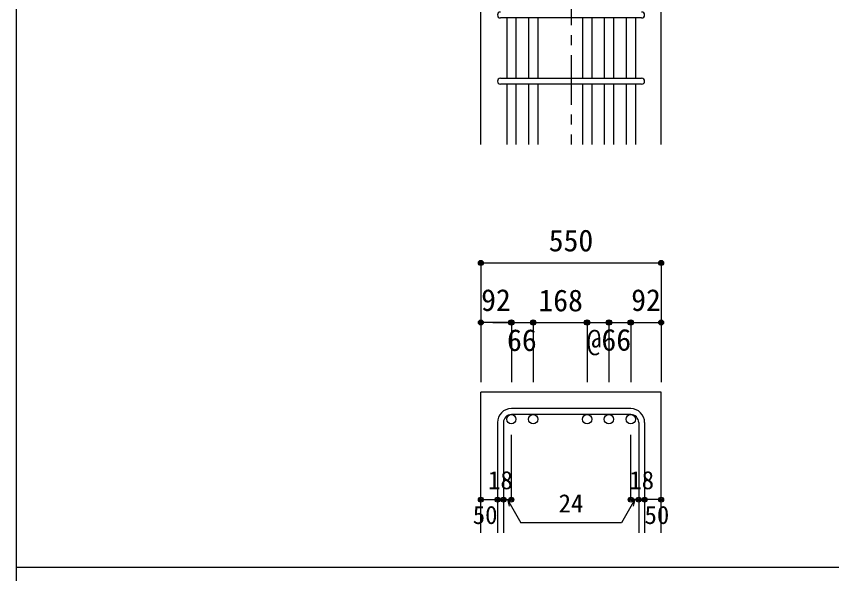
# Model space of a CAD drawing. Units: millimetres at full size, sheet at 1:30; details may follow other scales. Extents: x -5973 to 5954, y -4195 to 4201.
# Drawn here: x -5973 to -3508, y -15 to 1668 of the extents above; entities that cross this region are included whole.
import ezdxf
from ezdxf.enums import TextEntityAlignment as Align

# ---------------------------------------------------------------- set-up
doc = ezdxf.new("R2010")
doc.units = ezdxf.units.MM
doc.header["$LTSCALE"] = 30
doc.header["$PDMODE"] = 32
doc.header["$PDSIZE"] = 15
doc.linetypes.add('CHAIN1', pattern=[8, 5, -1, 1, -1])
for name, color, linetype in [('0-1_躯体線', 2, 'Continuous'), ('0-5_基礎梁筋', 7, 'Continuous'), ('0-6_スタラップ筋', 7, 'Continuous'), ('0-D_寸法', 4, 'Continuous'), ('F-0_枠', 6, 'Continuous')]:
    doc.layers.add(name, color=color, linetype=linetype)
doc.styles.add('ＭＳ ゴシック', font='')
doc.styles.get('ＭＳ ゴシック').set_extended_font_data('MS Gothic')

msp = doc.modelspace()

# ---------------------------------------------------------------- linework, layer by layer
at = {"layer": '0-1_躯体線'}
for p, q in [((-4568.3, 1281.03), (-4568.3, 1681.03)), ((-4023.3, 1281.03), (-4023.3, 1681.03)), ((-4568.3, 108.3), (-4568.3, 533.3)), ((-4023.3, 533.3), (-4568.3, 533.3)), ((-4023.3, 108.3), (-4023.3, 533.3))]:
    msp.add_line(p, q, dxfattribs=at)
at = {"layer": '0-5_基礎梁筋'}
for p, q in [((-4490.3, 1663.03), (-4490.3, 1481.03)), ((-4462.3, 1663.03), (-4462.3, 1481.03)), ((-4424.3, 1663.03), (-4424.3, 1481.03)), ((-4396.3, 1663.03), (-4396.3, 1481.03)), ((-4261.3, 1663.03), (-4261.3, 1481.03)), ((-4233.3, 1663.03), (-4233.3, 1481.03)), ((-4195.3, 1663.03), (-4195.3, 1481.03)), ((-4167.3, 1663.03), (-4167.3, 1481.03)), ((-4129.3, 1663.03), (-4129.3, 1481.03)), ((-4101.3, 1663.03), (-4101.3, 1481.03)), ((-4490.3, 1463.03), (-4490.3, 1281.03)), ((-4462.3, 1463.03), (-4462.3, 1281.03)), ((-4424.3, 1463.03), (-4424.3, 1281.03)), ((-4396.3, 1463.03), (-4396.3, 1281.03)), ((-4261.3, 1463.03), (-4261.3, 1281.03)), ((-4233.3, 1463.03), (-4233.3, 1281.03)), ((-4195.3, 1463.03), (-4195.3, 1281.03)), ((-4167.3, 1463.03), (-4167.3, 1281.03)), ((-4129.3, 1463.03), (-4129.3, 1281.03)), ((-4101.3, 1463.03), (-4101.3, 1281.03))]:
    msp.add_line(p, q, dxfattribs=at)
at = {"layer": '0-5_基礎梁筋', "color": 3}
for centre in [(-4476.3, 451.3), (-4410.3, 451.3), (-4247.3, 451.3), (-4181.3, 451.3), (-4115.3, 451.3)]:
    msp.add_circle(centre, 14, dxfattribs=at)
at = {"layer": '0-6_スタラップ筋'}
for p, q in [((-4082.3, 1663.03), (-4509.3, 1663.03)), ((-4509.3, 1481.03), (-4082.3, 1481.03)), ((-4082.3, 1463.03), (-4509.3, 1463.03)), ((-4115.3, 483.3), (-4476.3, 483.3)), ((-4115.3, 465.3), (-4476.3, 465.3)), ((-4518.3, 441.3), (-4518.3, 108.3)), ((-4500.3, 441.3), (-4500.3, 108.3)), ((-4091.3, 441.3), (-4091.3, 108.3)), ((-4073.3, 441.3), (-4073.3, 108.3))]:
    msp.add_line(p, q, dxfattribs=at)
for centre, radius, start, end in [((-4509.3, 1672.03), 9, 90, 270), ((-4082.3, 1672.03), 9, 270, 90), ((-4509.3, 1472.03), 9, 90, 270), ((-4082.3, 1472.03), 9, 270, 90), ((-4476.3, 441.3), 42, 90, 180), ((-4115.3, 441.3), 42, 0, 90), ((-4476.3, 441.3), 24, 90, 180), ((-4115.3, 441.3), 24, 0, 90)]:
    msp.add_arc(centre, radius, start, end, dxfattribs=at)
at = {"layer": '0-D_寸法', "linetype": 'CHAIN1'}
msp.add_line((-4295.8, 3231.03), (-4295.8, 1281.03), dxfattribs=at)
at = {"layer": '0-D_寸法'}
for p, q in [((-4568.3, 923.3), (-4568.3, 743.3)), ((-4568.3, 923.3), (-4023.3, 923.3)), ((-4023.3, 923.3), (-4023.3, 743.3)), ((-4568.3, 743.3), (-4568.3, 563.3)), ((-4482.3, 743.3), (-4568.3, 743.3)), ((-4532.27, 743.3), (-4476.3, 743.3)), ((-4476.3, 743.3), (-4344.3, 743.3)), ((-4476.3, 743.3), (-4476.3, 563.3)), ((-4410.3, 743.3), (-4410.3, 563.3)), ((-4247.3, 743.3), (-4247.3, 563.3)), ((-4247.3, 743.3), (-4247.3, 563.3)), ((-4181.3, 743.3), (-4181.3, 563.3)), ((-4181.3, 743.3), (-4181.3, 563.3)), ((-4115.3, 743.3), (-4115.3, 563.3)), ((-4109.3, 743.3), (-4023.3, 743.3)), ((-4023.3, 743.3), (-4023.3, 563.3)), ((-4476.3, 208.3), (-4476.3, 404.39)), ((-4115.3, 208.3), (-4115.3, 404.39)), ((-4568.3, 208.3), (-4518.3, 208.3)), ((-4518.3, 208.3), (-4500.3, 208.3)), ((-4500.3, 208.3), (-4476.3, 208.3)), ((-4488.3, 208.3), (-4447.85, 138.24)), ((-4488.3, 208.3), (-4483.12, 188.98)), ((-4103.3, 208.3), (-4143.75, 138.24)), ((-4091.3, 208.3), (-4115.3, 208.3)), ((-4103.3, 208.3), (-4108.48, 188.98)), ((-4073.3, 208.3), (-4091.3, 208.3)), ((-4023.3, 208.3), (-4073.3, 208.3)), ((-4143.75, 138.24), (-4447.85, 138.24))]:
    msp.add_line(p, q, dxfattribs=at)
msp.add_lwpolyline([(-4344.3, 743.3), (-4247.3, 743.3), (-4115.3, 743.3)], dxfattribs=at)
for centre, radius in [((-4568.3, 923.3), 7.2), ((-4568.3, 923.3), 6.4), ((-4568.3, 923.3), 5.6), ((-4568.3, 923.3), 4.8), ((-4568.3, 923.3), 4), ((-4568.3, 923.3), 3.2), ((-4568.3, 923.3), 2.4), ((-4568.3, 923.3), 1.6), ((-4568.3, 923.3), 0.8), ((-4023.3, 923.3), 7.2), ((-4023.3, 923.3), 6.4), ((-4023.3, 923.3), 5.6), ((-4023.3, 923.3), 4.8), ((-4023.3, 923.3), 4), ((-4023.3, 923.3), 3.2), ((-4023.3, 923.3), 2.4), ((-4023.3, 923.3), 1.6), ((-4023.3, 923.3), 0.8), ((-4568.3, 743.3), 7.2), ((-4568.3, 743.3), 6.4), ((-4568.3, 743.3), 5.6), ((-4568.3, 743.3), 4.8), ((-4568.3, 743.3), 4), ((-4568.3, 743.3), 3.2), ((-4568.3, 743.3), 2.4), ((-4568.3, 743.3), 1.6), ((-4568.3, 743.3), 0.8), ((-4476.3, 743.3), 8), ((-4476.3, 743.3), 7.2), ((-4476.3, 743.3), 6.4), ((-4476.3, 743.3), 5.6), ((-4476.3, 743.3), 4.8), ((-4476.3, 743.3), 4), ((-4476.3, 743.3), 3.2), ((-4476.3, 743.3), 2.4), ((-4476.3, 743.3), 1.6), ((-4476.3, 743.3), 0.8), ((-4410.3, 743.3), 8), ((-4410.3, 743.3), 7.2), ((-4410.3, 743.3), 6.4), ((-4410.3, 743.3), 5.6), ((-4410.3, 743.3), 4.8), ((-4410.3, 743.3), 4), ((-4410.3, 743.3), 3.2), ((-4410.3, 743.3), 2.4), ((-4410.3, 743.3), 1.6), ((-4410.3, 743.3), 0.8), ((-4247.3, 743.3), 8), ((-4247.3, 743.3), 7.2), ((-4247.3, 743.3), 6.4), ((-4247.3, 743.3), 5.6), ((-4247.3, 743.3), 4.8), ((-4247.3, 743.3), 4), ((-4247.3, 743.3), 3.2), ((-4247.3, 743.3), 2.4), ((-4247.3, 743.3), 1.6), ((-4247.3, 743.3), 0.8), ((-4181.3, 743.3), 8), ((-4181.3, 743.3), 7.2), ((-4181.3, 743.3), 6.4), ((-4181.3, 743.3), 5.6), ((-4181.3, 743.3), 4.8), ((-4181.3, 743.3), 4), ((-4181.3, 743.3), 3.2), ((-4181.3, 743.3), 2.4), ((-4181.3, 743.3), 1.6), ((-4181.3, 743.3), 0.8), ((-4115.3, 743.3), 8), ((-4115.3, 743.3), 7.2), ((-4115.3, 743.3), 6.4), ((-4115.3, 743.3), 5.6), ((-4115.3, 743.3), 4.8), ((-4115.3, 743.3), 4), ((-4115.3, 743.3), 3.2), ((-4115.3, 743.3), 2.4), ((-4115.3, 743.3), 1.6), ((-4115.3, 743.3), 0.8), ((-4023.3, 743.3), 7.2), ((-4023.3, 743.3), 6.4), ((-4023.3, 743.3), 5.6), ((-4023.3, 743.3), 4.8), ((-4023.3, 743.3), 4), ((-4023.3, 743.3), 3.2), ((-4023.3, 743.3), 2.4), ((-4023.3, 743.3), 1.6), ((-4023.3, 743.3), 0.8), ((-4568.3, 208.3), 4), ((-4568.3, 208.3), 3.6), ((-4568.3, 208.3), 3.2), ((-4568.3, 208.3), 2.8), ((-4568.3, 208.3), 2.4), ((-4568.3, 208.3), 2), ((-4568.3, 208.3), 1.6), ((-4568.3, 208.3), 1.2), ((-4568.3, 208.3), 0.8), ((-4568.3, 208.3), 0.4), ((-4518.3, 208.3), 4), ((-4518.3, 208.3), 3.6), ((-4518.3, 208.3), 3.2), ((-4518.3, 208.3), 2.8), ((-4518.3, 208.3), 2.4), ((-4518.3, 208.3), 2), ((-4518.3, 208.3), 1.6), ((-4518.3, 208.3), 1.2), ((-4518.3, 208.3), 0.8), ((-4518.3, 208.3), 0.4), ((-4500.3, 208.3), 4), ((-4500.3, 208.3), 3.6), ((-4500.3, 208.3), 3.2), ((-4500.3, 208.3), 2.8), ((-4500.3, 208.3), 2.4), ((-4500.3, 208.3), 2), ((-4500.3, 208.3), 1.6), ((-4500.3, 208.3), 1.2), ((-4500.3, 208.3), 0.8), ((-4500.3, 208.3), 0.4), ((-4476.3, 208.3), 4), ((-4476.3, 208.3), 3.6), ((-4476.3, 208.3), 3.2), ((-4476.3, 208.3), 2.8), ((-4476.3, 208.3), 2.4), ((-4476.3, 208.3), 2), ((-4476.3, 208.3), 1.6), ((-4476.3, 208.3), 1.2), ((-4476.3, 208.3), 0.8), ((-4476.3, 208.3), 0.4), ((-4115.3, 208.3), 4), ((-4115.3, 208.3), 3.6), ((-4115.3, 208.3), 3.2), ((-4115.3, 208.3), 2.8), ((-4115.3, 208.3), 2.4), ((-4115.3, 208.3), 2), ((-4115.3, 208.3), 1.6), ((-4115.3, 208.3), 1.2), ((-4115.3, 208.3), 0.8), ((-4115.3, 208.3), 0.4), ((-4091.3, 208.3), 4), ((-4091.3, 208.3), 3.6), ((-4091.3, 208.3), 3.2), ((-4091.3, 208.3), 2.8), ((-4091.3, 208.3), 2.4), ((-4091.3, 208.3), 2), ((-4091.3, 208.3), 1.6), ((-4091.3, 208.3), 1.2), ((-4091.3, 208.3), 0.8), ((-4091.3, 208.3), 0.4), ((-4073.3, 208.3), 4), ((-4073.3, 208.3), 3.6), ((-4073.3, 208.3), 3.2), ((-4073.3, 208.3), 2.8), ((-4073.3, 208.3), 2.4), ((-4073.3, 208.3), 2), ((-4073.3, 208.3), 1.6), ((-4073.3, 208.3), 1.2), ((-4073.3, 208.3), 0.8), ((-4073.3, 208.3), 0.4), ((-4023.3, 208.3), 4), ((-4023.3, 208.3), 3.6), ((-4023.3, 208.3), 3.2), ((-4023.3, 208.3), 2.8), ((-4023.3, 208.3), 2.4), ((-4023.3, 208.3), 2), ((-4023.3, 208.3), 1.6), ((-4023.3, 208.3), 1.2), ((-4023.3, 208.3), 0.8), ((-4023.3, 208.3), 0.4)]:
    msp.add_circle(centre, radius, dxfattribs=at)
at = {"layer": '0-D_寸法', "color": 7}
for p in [(-4568.3, 923.3), (-4568.3, 923.3), (-4023.3, 923.3), (-4023.3, 923.3), (-4568.3, 743.3), (-4476.3, 743.3), (-4476.3, 743.3), (-4410.3, 743.3), (-4410.3, 743.3), (-4247.3, 743.3), (-4247.3, 743.3), (-4181.3, 743.3), (-4181.3, 743.3), (-4115.3, 743.3), (-4115.3, 743.3), (-4023.3, 743.3), (-4568.3, 208.3), (-4518.3, 208.3), (-4500.3, 208.3), (-4476.3, 208.3), (-4476.3, 208.3), (-4115.3, 208.3), (-4115.3, 208.3), (-4091.3, 208.3), (-4073.3, 208.3), (-4023.3, 208.3)]:
    msp.add_point(p, dxfattribs=at)
at = {"layer": 'F-0_枠'}
msp.add_line((-5972.88, 4201.15), (-5972.88, -4195.24), dxfattribs=at)
at = {"layer": 'F-0_枠', "color": 2}
msp.add_line((3723.6, 2.95), (-5972.88, 2.95), dxfattribs=at)

# ---------------------------------------------------------------- texts
at = {"layer": '0-D_寸法', "style": 'ＭＳ ゴシック'}
for s, height, p in [('550', 65.98, (-4363.3, 938.3)), ('92', 65.98, (-4567.66, 758.39)), ('168', 65.98, (-4394.54, 757.27)), ('92', 65.98, (-4113.94, 758.39)), ('66', 65.98, (-4489.32, 637.43)), ('@66', 65.98, (-4248.8, 638.3)), ('18', 54.99, (-4546.8, 223.3)), ('18', 54.99, (-4119.63, 223.27)), ('24', 54.99, (-4333.3, 153.24)), ('50', 54.99, (-4592.97, 118.24)), ('50', 54.99, (-4073.63, 118.24))]:
    msp.add_text(s, height=height, dxfattribs=at).set_placement(p, align=Align.BOTTOM_LEFT)

doc.saveas('drawing.dxf')
